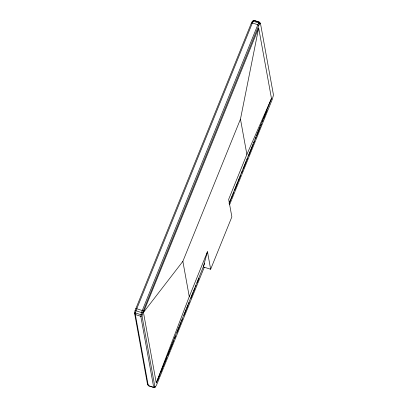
<?xml version="1.0" encoding="UTF-8"?>
<svg xmlns="http://www.w3.org/2000/svg" width="408" height="408" viewBox="0 0 408 408"><rect width="100%" height="100%" fill="white"/><g stroke="black" fill="none" stroke-linecap="round" stroke-linejoin="round"><path stroke-width="0.61" d="M204.245 267.327L156.621 384.897L155.29 387.09L154.158 387.6L148.701 385.825L147.523 384.438L134.63 313.471L135.094 310.483L251.354 23.093L252.669 20.93L253.949 20.4L259.406 22.175L260.472 23.455L273.37 94.432L273.268 95.819L272.212 99.537L229.612 204.699M155.29 387.09L154.902 386.906L142.004 315.935L142.479 312.9L258.754 25.469L260.085 23.276L259.406 22.175L257.841 24.74L141.367 312.722L140.796 316.312L153.714 387.391L154.158 387.6L154.831 386.815M204.699 263.379L156.269 382.949L143.453 312.421L182.861 261.35L240.465 119.131L258.667 27.984L271.483 98.512L229.016 203.357M210.656 269.244L207.468 251.69L203.271 266.914L210.656 269.244L231.866 216.877L228.679 199.323L246.876 154.397L271.483 98.512M156.269 382.949L189.266 296.616L207.468 251.69M143.453 312.421L258.667 27.984M157.881 379.726L158.595 377.951M159.074 376.773L160.033 374.411M160.747 372.642L162.659 367.924M163.139 366.741L164.332 363.793M164.812 362.61L165.531 360.84M166.005 359.662L166.964 357.301M167.678 355.531L169.59 350.809M170.07 349.63L172.462 343.73M172.936 342.547L173.655 340.777M174.609 338.416L175.567 336.059M177.001 332.515L179.393 326.614M179.872 325.436L181.065 322.488M181.545 321.305L182.498 318.944M183.931 315.404L186.323 309.504M186.803 308.326L187.996 305.373M188.476 304.195L189.19 302.425M190.862 298.294L193.254 292.393M193.734 291.21L194.927 288.262M195.406 287.079L196.121 285.309M197.079 282.953L198.992 278.231M230.061 201.521L230.78 199.752M231.26 198.569L232.453 195.621M232.932 194.438L233.646 192.668M234.605 190.312L237.711 182.636M238.19 181.458L239.384 178.505M239.863 177.327L240.577 175.557M241.536 173.196L242.49 170.835M243.209 169.065L246.315 161.395M246.794 160.216L247.513 158.447M248.467 156.085L253.246 144.284M253.725 143.101L254.444 141.331M255.398 138.975L256.117 137.2M256.596 136.022L260.176 127.168M260.656 125.99L261.375 124.221M262.329 121.859L263.048 120.09M263.527 118.912L267.113 110.058M154.902 386.906L153.714 387.391L148.257 385.611L135.339 314.537L135.91 310.947L252.384 22.965L253.949 20.4L259.855 22.389M252.124 21.568L253.281 21.185L258.738 22.96L259.534 23.924M142.004 315.935L140.796 316.312L135.339 314.537L134.63 313.471M142.106 314.543L140.913 314.716L135.456 312.936L134.727 312.1M251.354 23.093L252.384 22.965L257.841 24.74L258.754 25.469M135.772 308.438L143.162 310.83M142.479 312.9L135.094 310.483M260.085 23.276L260.472 23.455M147.523 384.438L147.905 384.622M148.17 385.019L148.701 385.825M240.465 119.131L246.876 154.397M182.861 261.35L189.266 296.616"/></g></svg>
